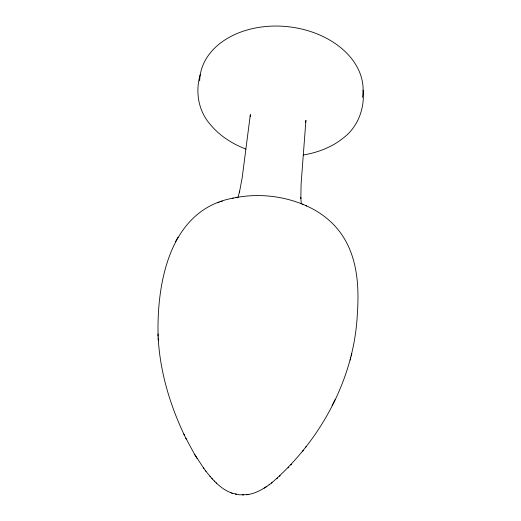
<?xml version="1.0" encoding="UTF-8"?>
<svg xmlns="http://www.w3.org/2000/svg" width="521" height="521" viewBox="0 0 521 521"><rect width="100%" height="100%" fill="white"/><g stroke="black" fill="none" stroke-linecap="round" stroke-linejoin="round"><path stroke-width="0.78" d="M363.124 90.166C364.811 107.99 358.207 126.505 343.814 137.583C332.313 147.091 317.934 152.562 303.32 154.971M200.298 74.425C195.186 91.253 198.169 110.283 209.722 123.79C219.048 135.434 231.995 143.731 245.814 149.058M271.428 483.071C320.076 441.176 353.987 379.444 357.308 314.743C359.132 288.784 357.947 260.995 344.049 238.149C335.257 223.457 321.307 212.314 305.71 205.541M305.547 122.474L305.931 120.338L301.092 184.004L300.838 198.397L300.793 197.452L301.268 203.815M350.19 360.083L350.75 357.92M351.232 356.051L351.805 353.857M237.765 197.902L239.712 191.168L239.478 192.086L242.154 177.941L250.34 114.62L250.288 116.789M332.092 405.585L335.036 399.711M233.304 198.091C169.911 209.442 156.606 282.278 158.11 336.201M175.427 241.842L178.045 237.14M302.597 451.238L303.372 450.248M305.326 447.715L306.14 446.673M288.126 467.897L288.816 467.168M290.835 465.006L291.565 464.237M276.964 478.565L277.569 478.024M279.503 476.298L280.155 475.719M247.781 494.585C255.863 493.387 263.131 489.128 269.644 484.4M269.09 484.817L272.027 482.622M264.082 488.164L266.817 486.406M217.752 202.793L219.198 202.259M220.904 201.62L222.272 201.119M235.72 197.602C259.491 193.135 284.674 196.065 306.745 205.99M232.197 198.319L236.723 197.394M232.034 493.166L239.413 494.781L247.215 494.663M246.733 494.735L248.335 494.507M242.467 494.95L243.522 494.95M235.355 494.11L236.391 494.325M205.456 470.613C212.405 479.554 220.376 488.776 231.265 492.886M230.998 492.794L232.262 493.25M302.506 204.16L303.45 204.571M214.287 481.007L214.769 481.482M216.169 482.843L216.606 483.286M209.956 476.24L210.451 476.806M211.93 478.473L212.386 478.994M185.834 438.168L194.554 454.266L203.919 468.535M203.398 467.832L205.945 471.271M194.554 454.266L197.179 458.552M158 333.935C159.296 369.128 169.332 403.625 184.434 435.296M183.848 434.104L186.388 439.301M158.208 338.129L158.312 340.363M199.68 80.801A81.934 59.381 5.9 0 1 287.371 26.63A81.934 59.381 5.9 0 1 362.434 97.368"/></g></svg>
